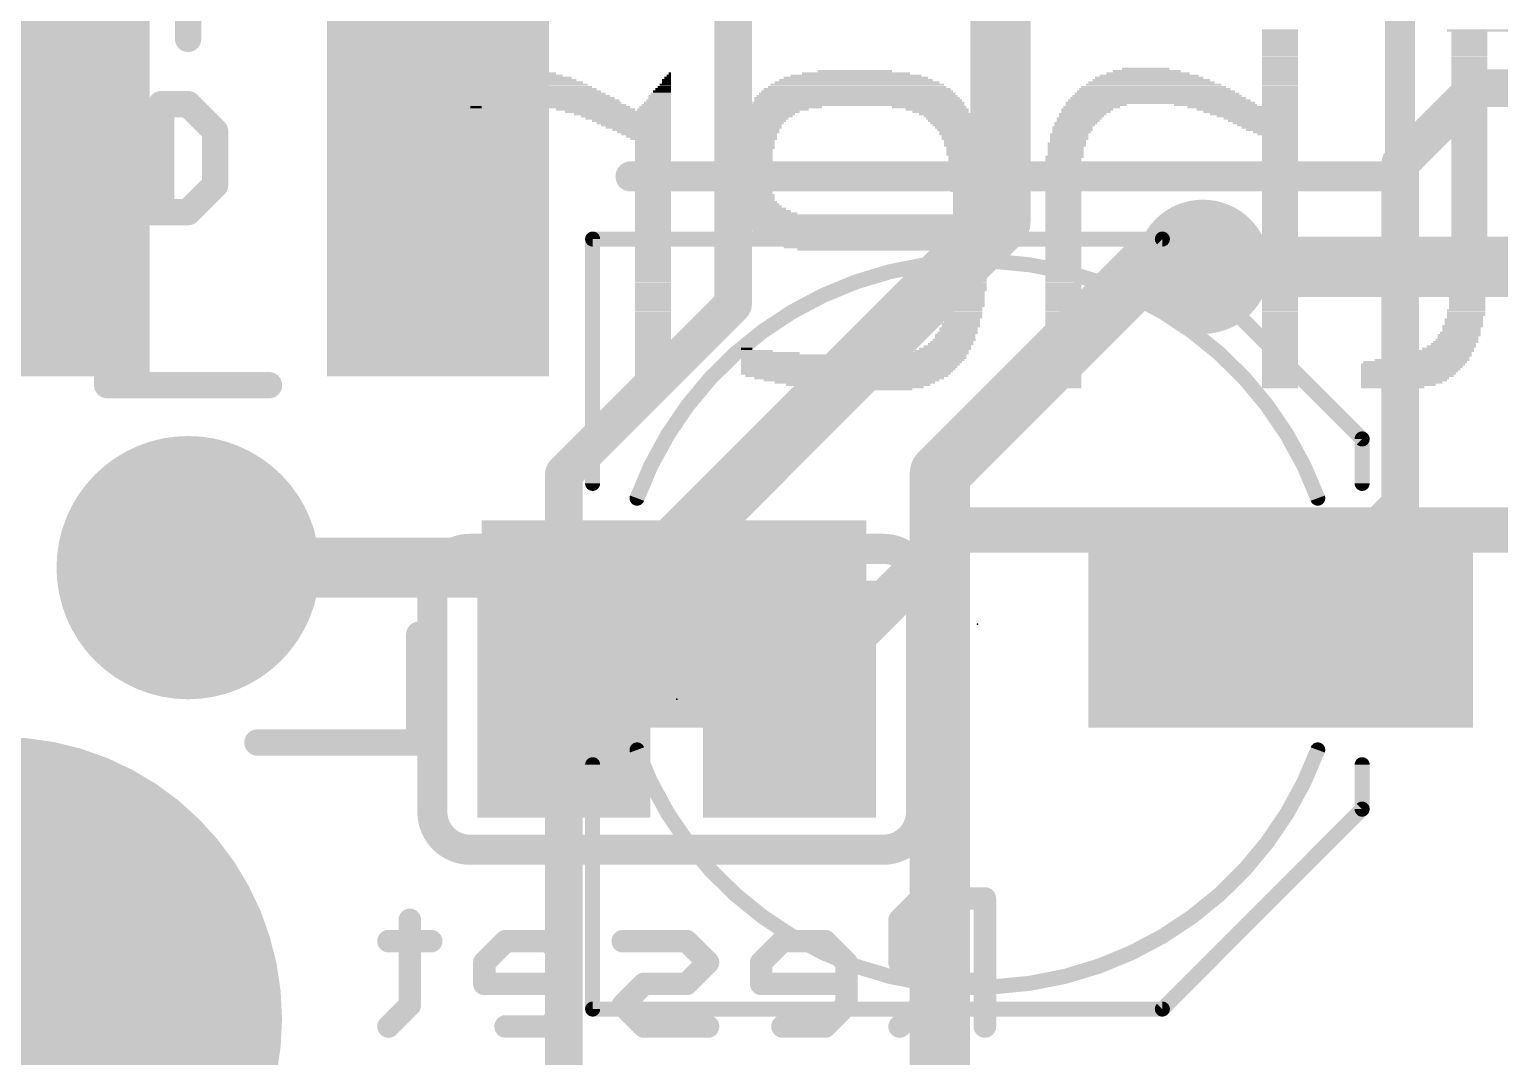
# Model space of a CAD drawing. Extents: x -11.9 to 58.8, y -5.3 to 30.8.
# Drawn here: x 2.74 to 12.67, y 2.29 to 9.22 of the extents above; entities that cross this region are included whole.
import ezdxf

# ---------------------------------------------------------------- set-up
doc = ezdxf.new("R2010")
doc.units = 0
for name, color, linetype in [('1', 12, 'CONTINUOUS'), ('16', 132, 'CONTINUOUS'), ('17', 110, 'CONTINUOUS'), ('18', 110, 'CONTINUOUS'), ('21', 40, 'CONTINUOUS'), ('22', 6, 'CONTINUOUS'), ('23', 53, 'CONTINUOUS'), ('24', 53, 'CONTINUOUS')]:
    doc.layers.add(name, color=color, linetype=linetype)

# ---------------------------------------------------------------- blocks, each defined once
blk = doc.blocks.new('RECT')
blk.add_solid([(-0.5, -0.5), (0.5, -0.5), (-0.5, 0.5), (0.5, 0.5)])
blk = doc.blocks.new('ROUNDP')
at = {"const_width": 0.5}
blk.add_lwpolyline([(0, -0.25, 1), (0, 0.25, 1), (0, -0.25)], format="xyb", dxfattribs=at)
blk = doc.blocks.new('ROUNDV')
at = {"const_width": 0.5}
blk.add_lwpolyline([(0, -0.25, 1), (0, 0.25, 1), (0, -0.25)], format="xyb", dxfattribs=at)

msp = doc.modelspace()

# ---------------------------------------------------------------- linework, layer by layer
at = {"layer": '1'}
for points, const_width in [([(5.5, 8.13), (5.5, 17.2085)], 0.4064), ([(9.3, 14.83), (9.3, 7.921)], 0.4064), ([(12.5095, 8.8265), (12.0015, 8.3185)], 0.254), ([(12.5095, 8.8265), (13.247, 8.8265)], 0.254), ([(12.0015, 8.3185), (12.0015, 6.0145)], 0.254), ([(9.3, 7.921), (7.094, 5.715)], 0.4064), ([(10.287, 7.62), (8.89, 6.223)], 0.4064), ([(10.668, 7.62), (10.287, 7.62)], 0.4064), ([(8.89, 6.223), (8.89, 1.27)], 0.4064), ([(12.0015, 6.0145), (11.194, 5.207)], 0.254), ([(7.094, 5.715), (7.094, 5.207)], 0.4064), ([(3.81, 5.588), (6.713, 5.588)], 0.4064), ([(6.713, 5.588), (7.094, 5.207)], 0.4064)]:
    msp.add_lwpolyline(points, dxfattribs=dict(at, const_width=const_width))
for points, const_width in [([(12.5095, 8.89, 1), (12.5095, 8.763)], 0.127), ([(12.5544, 8.7816, 1), (12.4646, 8.8714)], 0.127), ([(12.065, 8.3185, 1), (11.938, 8.3185)], 0.127), ([(11.9566, 8.3634, 1), (12.0464, 8.2736)], 0.127), ([(5.3984, 8.13, 1), (5.6016, 8.13)], 0.2032), ([(9.3718, 7.8492, 1), (9.2282, 7.9928)], 0.2032), ([(9.1984, 7.921, 1), (9.4016, 7.921)], 0.2032), ([(10.287, 7.7216, 1), (10.287, 7.5184)], 0.2032), ([(10.3588, 7.5482, 1), (10.2152, 7.6918)], 0.2032), ([(10.668, 7.5184, 1), (10.668, 7.7216)], 0.2032), ([(8.9916, 6.223, 1), (8.7884, 6.223)], 0.2032), ([(8.8182, 6.2948, 1), (8.9618, 6.1512)], 0.2032), ([(11.938, 6.0145, 1), (12.065, 6.0145)], 0.127), ([(12.0464, 5.9696, 1), (11.9566, 6.0594)], 0.127), ([(7.1956, 5.715, 1), (6.9924, 5.715)], 0.2032), ([(7.0222, 5.7868, 1), (7.1658, 5.6432)], 0.2032), ([(3.81, 5.6896, 1), (3.81, 5.4864)], 0.2032), ([(6.7848, 5.6598, 1), (6.6412, 5.5162)], 0.2032), ([(6.713, 5.4864, 1), (6.713, 5.6896)], 0.2032), ([(7.0222, 5.1352, 1), (7.1658, 5.2788)], 0.2032), ([(6.9924, 5.207, 1), (7.1956, 5.207)], 0.2032), ([(11.1491, 5.2519, 1), (11.2389, 5.1621)], 0.127)]:
    msp.add_lwpolyline(points, format="xyb", dxfattribs=dict(at, const_width=const_width))
at = {"layer": '16'}
for points, const_width in [([(7.493, 7.366), (7.493, 16.637)], 0.254), ([(10.668, 7.62), (18.669, 7.62)], 0.4064), ([(6.35, 6.223), (7.493, 7.366)], 0.254), ([(6.35, 4.699), (6.35, 6.223)], 0.254), ([(9.017, 5.842), (7.874, 4.699)], 0.3048), ([(17.018, 5.842), (9.017, 5.842)], 0.3048), ([(6.35, 4.699), (6.35, 1.27)], 0.254)]:
    msp.add_lwpolyline(points, dxfattribs=dict(at, const_width=const_width))
for points, const_width in [([(10.668, 7.7216, 1), (10.668, 7.5184)], 0.2032), ([(7.5379, 7.3211, 1), (7.4481, 7.4109)], 0.127), ([(7.4295, 7.366, 1), (7.5565, 7.366)], 0.127), ([(6.4135, 6.223, 1), (6.2865, 6.223)], 0.127), ([(6.3051, 6.2679, 1), (6.3949, 6.1781)], 0.127), ([(9.017, 5.9182, 1), (9.017, 5.7658)], 0.1524), ([(9.0709, 5.7881, 1), (8.9631, 5.8959)], 0.1524), ([(6.4135, 4.699, 1), (6.2865, 4.699)], 0.127), ([(7.8201, 4.7529, 1), (7.9279, 4.6451)], 0.1524), ([(6.2865, 4.699, 1), (6.4135, 4.699)], 0.127)]:
    msp.add_lwpolyline(points, format="xyb", dxfattribs=dict(at, const_width=const_width))
at = {"layer": '21'}
for points, const_width in [([(12, 14.58), (12, 8.23)], 0.2032), ([(6.8, 8.23), (12, 8.23)], 0.2032), ([(6.544, 6.157), (6.544, 7.807)], 0.1016), ([(6.544, 7.807), (10.394, 7.807)], 0.1016), ([(10.394, 7.807), (11.744, 6.457)], 0.1016), ([(11.744, 6.457), (11.744, 6.157)], 0.1016), ([(5.3721, 4.4069), (5.3721, 5.1357)], 0.1778), ([(4.279, 4.4069), (5.3721, 4.4069)], 0.1778), ([(6.544, 2.607), (6.544, 4.257)], 0.1016), ([(11.744, 4.257), (11.744, 3.957)], 0.1016), ([(11.744, 3.957), (10.394, 2.607)], 0.1016), ([(10.394, 2.607), (6.544, 2.607)], 0.1016)]:
    msp.add_lwpolyline(points, dxfattribs=dict(at, const_width=const_width))
for points, const_width in [([(6.8, 8.2808, 1), (6.8, 8.1792)], 0.1016), ([(11.9492, 8.23, 1), (12.0508, 8.23)], 0.1016), ([(12, 8.1792, 1), (12, 8.2808)], 0.1016), ([(6.5694, 7.807, 1), (6.5186, 7.807)], 0.0508), ([(6.544, 7.8324, 1), (6.544, 7.7816)], 0.0508), ([(10.412, 7.825, 1), (10.376, 7.789)], 0.0508), ([(10.394, 7.7816, 1), (10.394, 7.8324)], 0.0508), ([(11.444, 6.057, 0.6965), (6.844, 6.057)], 0.1016), ([(11.7694, 6.457, 1), (11.7186, 6.457)], 0.0508), ([(11.726, 6.439, 1), (11.762, 6.475)], 0.0508), ([(6.5186, 6.157, 1), (6.5694, 6.157)], 0.0508), ([(11.7186, 6.157, 1), (11.7694, 6.157)], 0.0508), ([(6.8202, 6.0658, 1), (6.8678, 6.0482)], 0.0508), ([(11.4202, 6.0482, 1), (11.4678, 6.0658)], 0.0508), ([(5.4166, 5.1357, 1), (5.3277, 5.1357)], 0.0889), ([(4.279, 4.4514, 1), (4.279, 4.3624)], 0.0889), ([(5.3721, 4.3624, 1), (5.3721, 4.4514)], 0.0889), ([(5.3277, 4.4069, 1), (5.4166, 4.4069)], 0.0889), ([(6.844, 4.357, 0.6965), (11.444, 4.357)], 0.1016), ([(6.8678, 4.3658, 1), (6.8202, 4.3482)], 0.0508), ([(11.4678, 4.3482, 1), (11.4202, 4.3658)], 0.0508), ([(6.5694, 4.257, 1), (6.5186, 4.257)], 0.0508), ([(11.7694, 4.257, 1), (11.7186, 4.257)], 0.0508), ([(11.7186, 3.957, 1), (11.7694, 3.957)], 0.0508), ([(11.762, 3.939, 1), (11.726, 3.975)], 0.0508), ([(6.544, 2.6324, 1), (6.544, 2.5816)], 0.0508), ([(6.5186, 2.607, 1), (6.5694, 2.607)], 0.0508), ([(10.376, 2.625, 1), (10.412, 2.589)], 0.0508), ([(10.394, 2.5816, 1), (10.394, 2.6324)], 0.0508)]:
    msp.add_lwpolyline(points, format="xyb", dxfattribs=dict(at, const_width=const_width))
at = {"layer": '22'}
for points, const_width in [([(3.8105, 9.1587), (3.8105, 9.5231)], 0.1778), ([(3.8105, 8.718), (3.6283, 8.718)], 0.1778), ([(3.6283, 8.718), (3.6283, 7.9893)], 0.1778), ([(3.9927, 8.5359), (3.8105, 8.718)], 0.1778), ([(3.2639, 8.5359), (3.2639, 8.1715)], 0.1778), ([(3.9927, 8.1715), (3.9927, 8.5359)], 0.1778), ([(3.2639, 8.1715), (3.4461, 7.9893)], 0.1778), ([(3.8105, 7.9893), (3.9927, 8.1715)], 0.1778), ([(3.4461, 7.9893), (3.8105, 7.9893)], 0.1778), ([(3.2639, 6.8199), (3.2639, 7.5487)], 0.1778), ([(4.357, 6.8199), (3.2639, 6.8199)], 0.1778), ([(8.509, 5.715), (5.715, 5.715)], 0.2032), ([(5.461, 3.937), (5.461, 5.461)], 0.2032), ([(8.763, 3.937), (8.763, 5.461)], 0.2032), ([(5.715, 3.683), (8.509, 3.683)], 0.2032), ([(8.7626, 3.3535), (8.6186, 3.2095)], 0.1524), ([(9.1948, 3.3535), (8.7626, 3.3535)], 0.1524), ([(9.1948, 2.4892), (9.1948, 3.3535)], 0.1524), ([(5.3087, 3.2095), (5.3087, 2.6333)], 0.1524), ([(8.6186, 3.2095), (8.6186, 2.9214)], 0.1524), ([(5.4527, 3.0654), (5.1646, 3.0654)], 0.1524), ([(5.9561, 3.0654), (5.812, 2.9214)], 0.1524), ([(6.2442, 3.0654), (5.9561, 3.0654)], 0.1524), ([(6.3882, 2.9214), (6.2442, 3.0654)], 0.1524), ([(7.1797, 3.0654), (6.7475, 3.0654)], 0.1524), ([(7.3238, 2.9214), (7.1797, 3.0654)], 0.1524), ([(7.8271, 3.0654), (7.6831, 2.9214)], 0.1524), ([(8.1152, 3.0654), (7.8271, 3.0654)], 0.1524), ([(8.2593, 2.9214), (8.1152, 3.0654)], 0.1524), ([(5.812, 2.9214), (5.812, 2.7773)], 0.1524), ([(6.3882, 2.6333), (6.3882, 2.9214)], 0.1524), ([(7.1797, 2.7773), (7.3238, 2.9214)], 0.1524), ([(7.6831, 2.9214), (7.6831, 2.7773)], 0.1524), ([(8.2593, 2.6333), (8.2593, 2.9214)], 0.1524), ([(8.6186, 2.9214), (8.7626, 2.7773)], 0.1524), ([(5.812, 2.7773), (6.3882, 2.7773)], 0.1524), ([(6.7475, 2.6333), (6.8916, 2.7773)], 0.1524), ([(6.8916, 2.7773), (7.1797, 2.7773)], 0.1524), ([(7.6831, 2.7773), (8.2593, 2.7773)], 0.1524), ([(8.9067, 2.7773), (8.6186, 2.4892)], 0.1524), ([(8.7626, 2.7773), (9.1948, 2.7773)], 0.1524), ([(5.3087, 2.6333), (5.1646, 2.4892)], 0.1524), ([(6.2442, 2.4892), (6.3882, 2.6333)], 0.1524), ([(6.8916, 2.4892), (6.7475, 2.6333)], 0.1524), ([(8.1152, 2.4892), (8.2593, 2.6333)], 0.1524), ([(5.9561, 2.4892), (6.2442, 2.4892)], 0.1524), ([(7.3238, 2.4892), (6.8916, 2.4892)], 0.1524), ([(7.8271, 2.4892), (8.1152, 2.4892)], 0.1524)]:
    msp.add_lwpolyline(points, dxfattribs=dict(at, const_width=const_width))
for points, const_width in [([(3.766, 9.1587, 1), (3.8549, 9.1587)], 0.0889), ([(3.6283, 8.7625, 1), (3.6283, 8.6736)], 0.0889), ([(3.6727, 8.718, 1), (3.5838, 8.718)], 0.0889), ([(3.8419, 8.7495, 1), (3.779, 8.6866)], 0.0889), ([(3.8105, 8.6736, 1), (3.8105, 8.7625)], 0.0889), ([(3.3083, 8.5359, 1), (3.2195, 8.5359)], 0.0889), ([(4.0371, 8.5359, 1), (3.9482, 8.5359)], 0.0889), ([(3.9612, 8.5044, 1), (4.0241, 8.5673)], 0.0889), ([(3.2953, 8.2029, 1), (3.2325, 8.1401)], 0.0889), ([(4.0241, 8.1401, 1), (3.9612, 8.2029)], 0.0889), ([(3.2195, 8.1715, 1), (3.3083, 8.1715)], 0.0889), ([(3.9482, 8.1715, 1), (4.0371, 8.1715)], 0.0889), ([(3.4461, 8.0337, 1), (3.4461, 7.9448)], 0.0889), ([(3.4147, 7.9579, 1), (3.4775, 8.0207)], 0.0889), ([(3.779, 8.0207, 1), (3.8419, 7.9579)], 0.0889), ([(3.8105, 7.9448, 1), (3.8105, 8.0337)], 0.0889), ([(3.5838, 7.9893, 1), (3.6727, 7.9893)], 0.0889), ([(3.3083, 7.5487, 1), (3.2195, 7.5487)], 0.0889), ([(3.2639, 6.8644, 1), (3.2639, 6.7755)], 0.0889), ([(3.2195, 6.8199, 1), (3.3083, 6.8199)], 0.0889), ([(4.357, 6.7755, 1), (4.357, 6.8644)], 0.0889), ([(5.715, 5.715, 0.4142), (5.461, 5.461)], 0.2032), ([(5.715, 5.7658, 1), (5.715, 5.6642)], 0.1016), ([(5.715, 5.6642, 1), (5.715, 5.7658)], 0.1016), ([(8.763, 5.461, 0.4142), (8.509, 5.715)], 0.2032), ([(8.509, 5.7658, 1), (8.509, 5.6642)], 0.1016), ([(8.509, 5.6642, 1), (8.509, 5.7658)], 0.1016), ([(5.5118, 5.461, 1), (5.4102, 5.461)], 0.1016), ([(5.4102, 5.461, 1), (5.5118, 5.461)], 0.1016), ([(8.8138, 5.461, 1), (8.7122, 5.461)], 0.1016), ([(8.7122, 5.461, 1), (8.8138, 5.461)], 0.1016), ([(5.461, 3.937, 0.4142), (5.715, 3.683)], 0.2032), ([(5.5118, 3.937, 1), (5.4102, 3.937)], 0.1016), ([(5.4102, 3.937, 1), (5.5118, 3.937)], 0.1016), ([(8.509, 3.683, 0.4142), (8.763, 3.937)], 0.2032), ([(8.8138, 3.937, 1), (8.7122, 3.937)], 0.1016), ([(8.7122, 3.937, 1), (8.8138, 3.937)], 0.1016), ([(5.715, 3.7338, 1), (5.715, 3.6322)], 0.1016), ([(5.715, 3.6322, 1), (5.715, 3.7338)], 0.1016), ([(8.509, 3.7338, 1), (8.509, 3.6322)], 0.1016), ([(8.509, 3.6322, 1), (8.509, 3.7338)], 0.1016), ([(8.7626, 3.3916, 1), (8.7626, 3.3154)], 0.0762), ([(8.7896, 3.3266, 1), (8.7357, 3.3805)], 0.0762), ([(9.2329, 3.3535, 1), (9.1567, 3.3535)], 0.0762), ([(9.1948, 3.3154, 1), (9.1948, 3.3916)], 0.0762), ([(5.3468, 3.2095, 1), (5.2706, 3.2095)], 0.0762), ([(8.6567, 3.2095, 1), (8.5805, 3.2095)], 0.0762), ([(8.5916, 3.2364, 1), (8.6455, 3.1825)], 0.0762), ([(5.1646, 3.1035, 1), (5.1646, 3.0273)], 0.0762), ([(5.4527, 3.0273, 1), (5.4527, 3.1035)], 0.0762), ([(5.9561, 3.1035, 1), (5.9561, 3.0273)], 0.0762), ([(5.983, 3.0385, 1), (5.9291, 3.0924)], 0.0762), ([(6.2711, 3.0924, 1), (6.2172, 3.0385)], 0.0762), ([(6.2442, 3.0273, 1), (6.2442, 3.1035)], 0.0762), ([(6.7475, 3.1035, 1), (6.7475, 3.0273)], 0.0762), ([(7.2066, 3.0924, 1), (7.1528, 3.0385)], 0.0762), ([(7.1797, 3.0273, 1), (7.1797, 3.1035)], 0.0762), ([(7.8271, 3.1035, 1), (7.8271, 3.0273)], 0.0762), ([(7.8541, 3.0385, 1), (7.8002, 3.0924)], 0.0762), ([(8.1422, 3.0924, 1), (8.0883, 3.0385)], 0.0762), ([(8.1152, 3.0273, 1), (8.1152, 3.1035)], 0.0762), ([(5.8501, 2.9214, 1), (5.7739, 2.9214)], 0.0762), ([(5.7851, 2.9483, 1), (5.839, 2.8944)], 0.0762), ([(6.4263, 2.9214, 1), (6.3501, 2.9214)], 0.0762), ([(6.3613, 2.8944, 1), (6.4152, 2.9483)], 0.0762), ([(7.3507, 2.8944, 1), (7.2968, 2.9483)], 0.0762), ([(7.2968, 2.8944, 1), (7.3507, 2.9483)], 0.0762), ([(7.6561, 2.9483, 1), (7.71, 2.8944)], 0.0762), ([(7.7212, 2.9214, 1), (7.645, 2.9214)], 0.0762), ([(8.2974, 2.9214, 1), (8.2212, 2.9214)], 0.0762), ([(8.2323, 2.8944, 1), (8.2862, 2.9483)], 0.0762), ([(8.6455, 2.9483, 1), (8.5916, 2.8944)], 0.0762), ([(8.5805, 2.9214, 1), (8.6567, 2.9214)], 0.0762), ([(5.812, 2.8154, 1), (5.812, 2.7392)], 0.0762), ([(5.7739, 2.7773, 1), (5.8501, 2.7773)], 0.0762), ([(6.3882, 2.7392, 1), (6.3882, 2.8154)], 0.0762), ([(6.8916, 2.8154, 1), (6.8916, 2.7392)], 0.0762), ([(6.9185, 2.7504, 1), (6.8647, 2.8043)], 0.0762), ([(7.1528, 2.8043, 1), (7.2066, 2.7504)], 0.0762), ([(7.1797, 2.7392, 1), (7.1797, 2.8154)], 0.0762), ([(7.6831, 2.8154, 1), (7.6831, 2.7392)], 0.0762), ([(7.645, 2.7773, 1), (7.7212, 2.7773)], 0.0762), ([(8.2593, 2.7392, 1), (8.2593, 2.8154)], 0.0762), ([(8.7626, 2.8154, 1), (8.7626, 2.7392)], 0.0762), ([(8.7357, 2.7504, 1), (8.7896, 2.8043)], 0.0762), ([(8.9336, 2.7504, 1), (8.8797, 2.8043)], 0.0762), ([(9.1948, 2.7392, 1), (9.1948, 2.8154)], 0.0762), ([(5.3356, 2.6063, 1), (5.2817, 2.6602)], 0.0762), ([(6.4152, 2.6063, 1), (6.3613, 2.6602)], 0.0762), ([(6.7745, 2.6602, 1), (6.7206, 2.6063)], 0.0762), ([(6.7206, 2.6602, 1), (6.7745, 2.6063)], 0.0762), ([(8.2862, 2.6063, 1), (8.2323, 2.6602)], 0.0762), ([(5.2706, 2.6333, 1), (5.3468, 2.6333)], 0.0762), ([(6.3501, 2.6333, 1), (6.4263, 2.6333)], 0.0762), ([(8.2212, 2.6333, 1), (8.2974, 2.6333)], 0.0762), ([(5.1377, 2.5161, 1), (5.1916, 2.4623)], 0.0762), ([(5.9561, 2.5273, 1), (5.9561, 2.4511)], 0.0762), ([(6.2172, 2.5161, 1), (6.2711, 2.4623)], 0.0762), ([(6.2442, 2.4511, 1), (6.2442, 2.5273)], 0.0762), ([(6.8916, 2.5273, 1), (6.8916, 2.4511)], 0.0762), ([(6.8647, 2.4623, 1), (6.9185, 2.5161)], 0.0762), ([(7.3238, 2.4511, 1), (7.3238, 2.5273)], 0.0762), ([(7.8271, 2.5273, 1), (7.8271, 2.4511)], 0.0762), ([(8.0883, 2.5161, 1), (8.1422, 2.4623)], 0.0762), ([(8.1152, 2.4511, 1), (8.1152, 2.5273)], 0.0762), ([(8.5916, 2.5161, 1), (8.6455, 2.4623)], 0.0762), ([(9.1567, 2.4892, 1), (9.2329, 2.4892)], 0.0762)]:
    msp.add_lwpolyline(points, format="xyb", dxfattribs=dict(at, const_width=const_width))
at = {"layer": '23'}
msp.add_point((9.144, 5.207), dxfattribs=at)
at = {"layer": '24'}
msp.add_point((7.112, 4.699), dxfattribs=at)

# ---------------------------------------------------------------- block references
at = {"layer": '1'}
for p, xscale, yscale in [((2.8, 8.13), 1.5, 2.5), ((5.5, 8.13), 1.5, 2.5), ((7.094, 5.207), 2.6, 1.4), ((11.194, 5.207), 2.6, 1.4)]:
    msp.add_blockref('RECT', p, dxfattribs=dict(at, xscale=xscale, yscale=yscale))
at = {"layer": '16', "rotation": 180}
for p, xscale, yscale in [((6.35, 4.699), 1.1684, 1.6002), ((7.874, 4.699), 1.1684, 1.6002), ((7.112, 4.699), 0.635, 0.2032)]:
    msp.add_blockref('RECT', p, dxfattribs=dict(at, xscale=xscale, yscale=yscale))
at = {"layer": '17', "xscale": 1.778, "yscale": 1.778, "rotation": 270}
msp.add_blockref('ROUNDP', (3.81, 5.588), dxfattribs=at)
msp.add_blockref('ROUNDP', (3.81, 5.588), dxfattribs=at)
at = {"layer": '17', "xscale": 3.81, "yscale": 3.81}
msp.add_blockref('ROUNDP', (2.54, 2.54), dxfattribs=at)
msp.add_blockref('ROUNDP', (2.54, 2.54), dxfattribs=at)
at = {"layer": '18', "xscale": 0.9064, "yscale": 0.9064}
msp.add_blockref('ROUNDV', (10.668, 7.62), dxfattribs=at)
msp.add_blockref('ROUNDV', (10.668, 7.62), dxfattribs=at)
at = {"layer": '22', "yscale": 0.0152, "rotation": 180}
for p, xscale in [((11.1887, 9.2151), 0.2438), ((11.1887, 9.1999), 0.2438), ((11.1887, 9.1846), 0.2438), ((11.1887, 9.1694), 0.2438), ((11.1887, 9.1542), 0.2438), ((11.1887, 9.1389), 0.2438), ((12.7356, 9.2151), 0.8382), ((12.4689, 9.1999), 0.2438), ((12.4689, 9.1846), 0.2438), ((12.4689, 9.1694), 0.2438), ((12.4689, 9.1542), 0.2438), ((12.4689, 9.1389), 0.2438), ((11.1887, 9.1237), 0.2438), ((11.1887, 9.1084), 0.2438), ((11.1887, 9.0932), 0.2438), ((11.1887, 9.078), 0.2438), ((11.1887, 9.0627), 0.2438), ((11.1887, 9.0475), 0.2438), ((12.4689, 9.1237), 0.2438), ((12.4689, 9.1084), 0.2438), ((12.4689, 9.0932), 0.2438), ((12.4689, 9.078), 0.2438), ((12.4689, 9.0627), 0.2438), ((12.4689, 9.0475), 0.2438), ((5.9995, 8.9408), 0.442), ((6.0147, 8.956), 0.1372), ((8.316, 8.9408), 0.5029), ((10.2895, 8.9408), 0.4572), ((10.2819, 8.956), 0.32), ((11.1887, 9.0322), 0.2438), ((11.1887, 9.017), 0.2438), ((11.1887, 9.0018), 0.2438), ((11.1887, 8.9865), 0.2438), ((11.1887, 8.9713), 0.2438), ((11.1887, 8.956), 0.2438), ((11.1887, 8.9408), 0.2438), ((12.4689, 9.0322), 0.2438), ((12.4689, 9.017), 0.2438), ((12.4689, 9.0018), 0.2438), ((12.4689, 8.9865), 0.2438), ((12.4689, 8.9713), 0.2438), ((12.4689, 8.956), 0.2438), ((12.4689, 8.9408), 0.2438), ((6.0604, 8.8951), 0.6858), ((6.0985, 8.8646), 0.762), ((6.0071, 8.9256), 0.5791), ((6.03, 8.9103), 0.6248), ((6.0757, 8.8798), 0.7163), ((6.1138, 8.8494), 0.7925), ((7.0358, 8.8494), 0.0762), ((7.0434, 8.8798), 0.061), ((7.0434, 8.8646), 0.061), ((7.051, 8.8951), 0.0457), ((7.0587, 8.9103), 0.0305), ((7.0663, 8.9256), 0.0152), ((8.3312, 8.8494), 1.1735), ((8.3312, 8.8646), 1.1125), ((8.3236, 8.8798), 1.0363), ((8.3236, 8.8951), 0.9754), ((8.3236, 8.9103), 0.8839), ((8.3236, 8.9256), 0.7315), ((10.3353, 8.8494), 0.9144), ((10.32, 8.8646), 0.8534), ((10.32, 8.8798), 0.7925), ((10.3048, 8.8951), 0.7315), ((10.3048, 8.9103), 0.6706), ((10.2972, 8.9256), 0.5639), ((11.1887, 8.9256), 0.2438), ((11.1887, 8.9103), 0.2438), ((11.1887, 8.8951), 0.2438), ((11.1887, 8.8798), 0.2438), ((11.1887, 8.8646), 0.2438), ((11.1887, 8.8494), 0.2438), ((12.4689, 8.9256), 0.2438), ((12.4689, 8.9103), 0.2438), ((12.4689, 8.8951), 0.2438), ((12.4689, 8.8798), 0.2438), ((12.4689, 8.8646), 0.2438), ((12.4689, 8.8494), 0.2438), ((6.129, 8.8341), 0.823), ((6.1747, 8.7884), 0.9144), ((6.2052, 8.7579), 0.9754), ((6.1443, 8.8189), 0.8534), ((6.1595, 8.8036), 0.8839), ((6.19, 8.7732), 0.9449), ((6.2205, 8.7427), 1.0058), ((6.9901, 8.7427), 0.1676), ((6.9977, 8.7732), 0.1524), ((6.9977, 8.7579), 0.1524), ((7.0053, 8.7884), 0.1372), ((7.0129, 8.8036), 0.1219), ((7.0206, 8.8189), 0.1067), ((7.0282, 8.8341), 0.0914), ((8.3312, 8.7579), 1.3868), ((8.3388, 8.7427), 1.4021), ((8.3312, 8.7732), 1.3564), ((8.3312, 8.7884), 1.3259), ((8.3312, 8.8036), 1.2954), ((8.3312, 8.8189), 1.2649), ((8.3312, 8.8341), 1.204), ((10.3734, 8.7427), 1.2344), ((10.3657, 8.7579), 1.1887), ((10.3581, 8.7732), 1.143), ((10.3581, 8.7884), 1.1125), ((10.3505, 8.8036), 1.0668), ((10.3429, 8.8189), 1.0211), ((10.3353, 8.8341), 0.9754), ((11.1887, 8.8341), 0.2438), ((11.1887, 8.8189), 0.2438), ((11.1887, 8.8036), 0.2438), ((11.1887, 8.7884), 0.2438), ((11.1887, 8.7732), 0.2438), ((11.1887, 8.7579), 0.2438), ((11.1887, 8.7427), 0.2438), ((12.4689, 8.8341), 0.2438), ((12.4689, 8.8189), 0.2438), ((12.4689, 8.8036), 0.2438), ((12.4689, 8.7884), 0.2438), ((12.4689, 8.7732), 0.2438), ((12.4689, 8.7579), 0.2438), ((12.4689, 8.7427), 0.2438), ((6.2433, 8.7122), 1.0516), ((5.7556, 8.697), 0.0762), ((6.2281, 8.7274), 1.0211), ((6.51, 8.697), 0.5791), ((6.5634, 8.6817), 0.5334), ((6.7158, 8.6665), 0.7163), ((6.7462, 8.6512), 0.6553), ((6.9596, 8.6817), 0.2286), ((6.9672, 8.697), 0.2134), ((6.9748, 8.7122), 0.1981), ((6.9825, 8.7274), 0.1829), ((7.7445, 8.6512), 0.3353), ((7.7978, 8.6817), 0.4115), ((7.7673, 8.6665), 0.3505), ((7.8511, 8.697), 0.4877), ((8.3312, 8.7122), 1.4478), ((8.3388, 8.7274), 1.4326), ((8.8189, 8.697), 0.5029), ((8.8722, 8.6817), 0.4267), ((8.8951, 8.6665), 0.381), ((8.9256, 8.6512), 0.3505), ((9.8552, 8.6512), 0.32), ((9.8857, 8.6817), 0.3505), ((9.8781, 8.6665), 0.3353), ((9.9162, 8.697), 0.381), ((10.381, 8.7274), 1.2802), ((9.9466, 8.7122), 0.4115), ((10.7544, 8.7122), 0.5639), ((10.9372, 8.697), 0.7468), ((10.9677, 8.6817), 0.6858), ((10.9906, 8.6665), 0.6401), ((11.0134, 8.6512), 0.5944), ((11.1887, 8.7274), 0.2438), ((11.1887, 8.7122), 0.2438), ((12.4689, 8.7274), 0.2438), ((12.4689, 8.7122), 0.2438), ((12.4689, 8.697), 0.2438), ((12.4689, 8.6817), 0.2438), ((12.4689, 8.6665), 0.2438), ((12.4689, 8.6512), 0.2438), ((6.7691, 8.636), 0.6096), ((6.7843, 8.6208), 0.5791), ((6.8072, 8.6055), 0.5334), ((6.8224, 8.5903), 0.5029), ((6.8377, 8.575), 0.4724), ((6.8529, 8.5598), 0.442), ((6.8758, 8.5446), 0.3962), ((7.6835, 8.575), 0.2743), ((7.6835, 8.5598), 0.2743), ((7.6759, 8.5446), 0.2591), ((7.6987, 8.5903), 0.2743), ((7.7064, 8.6055), 0.2896), ((7.7368, 8.636), 0.32), ((7.7216, 8.6208), 0.2896), ((8.9408, 8.636), 0.32), ((8.956, 8.6208), 0.32), ((8.9637, 8.6055), 0.3048), ((8.9789, 8.5903), 0.3048), ((8.9865, 8.575), 0.2896), ((8.9941, 8.5598), 0.2743), ((9.0094, 8.5446), 0.2743), ((9.7866, 8.5598), 0.2743), ((9.7866, 8.5446), 0.2743), ((9.8095, 8.5903), 0.2896), ((9.8019, 8.575), 0.2743), ((9.8323, 8.6208), 0.3048), ((9.8247, 8.6055), 0.2896), ((9.8476, 8.636), 0.3048), ((11.0363, 8.636), 0.5486), ((11.0592, 8.6208), 0.5029), ((11.0744, 8.6055), 0.4724), ((11.0896, 8.5903), 0.442), ((11.1049, 8.575), 0.4115), ((11.1201, 8.5598), 0.381), ((11.1354, 8.5446), 0.3505), ((12.4689, 8.636), 0.2438), ((12.4689, 8.6208), 0.2438), ((12.4689, 8.6055), 0.2438), ((12.4689, 8.5903), 0.2438), ((12.4689, 8.575), 0.2438), ((12.4689, 8.5598), 0.2438), ((12.4689, 8.5446), 0.2438), ((6.891, 8.5293), 0.3658), ((6.9063, 8.5141), 0.3353), ((6.9215, 8.4988), 0.3048), ((6.9367, 8.4836), 0.2743), ((6.952, 8.4684), 0.2438), ((6.952, 8.4531), 0.2438), ((6.952, 8.4379), 0.2438), ((7.6606, 8.5141), 0.2591), ((7.6606, 8.4988), 0.2591), ((7.6606, 8.4836), 0.2591), ((7.653, 8.4684), 0.2438), ((7.653, 8.4531), 0.2438), ((7.653, 8.4379), 0.2438), ((7.6759, 8.5293), 0.2591), ((9.017, 8.5293), 0.2591), ((9.017, 8.5141), 0.2591), ((9.0322, 8.4988), 0.2591), ((9.0322, 8.4836), 0.2591), ((9.0475, 8.4379), 0.2591), ((9.0399, 8.4684), 0.2438), ((9.0399, 8.4531), 0.2438), ((9.7485, 8.4531), 0.2591), ((9.7485, 8.4379), 0.2591), ((9.7638, 8.5141), 0.2591), ((9.7638, 8.4988), 0.2591), ((9.7638, 8.4836), 0.2591), ((9.7561, 8.4684), 0.2438), ((9.779, 8.5293), 0.2591), ((11.1582, 8.5293), 0.3048), ((11.1735, 8.5141), 0.2743), ((11.1887, 8.4988), 0.2438), ((11.1887, 8.4836), 0.2438), ((11.1887, 8.4684), 0.2438), ((11.1887, 8.4531), 0.2438), ((11.1887, 8.4379), 0.2438), ((12.4689, 8.5293), 0.2438), ((12.4689, 8.5141), 0.2438), ((12.4689, 8.4988), 0.2438), ((12.4689, 8.4836), 0.2438), ((12.4689, 8.4684), 0.2438), ((12.4689, 8.4531), 0.2438), ((12.4689, 8.4379), 0.2438), ((6.952, 8.4226), 0.2438), ((6.952, 8.4074), 0.2438), ((6.952, 8.3922), 0.2438), ((6.952, 8.3769), 0.2438), ((6.952, 8.3617), 0.2438), ((6.952, 8.3464), 0.2438), ((7.6454, 8.4226), 0.2591), ((7.6378, 8.4074), 0.2438), ((7.6378, 8.3922), 0.2438), ((7.6378, 8.3769), 0.2438), ((7.6378, 8.3617), 0.2438), ((7.6378, 8.3464), 0.2438), ((9.0551, 8.4226), 0.2438), ((9.0551, 8.4074), 0.2438), ((9.0551, 8.3922), 0.2438), ((9.0551, 8.3769), 0.2438), ((9.0703, 8.3617), 0.2438), ((9.0703, 8.3464), 0.2438), ((9.7333, 8.3617), 0.2591), ((9.7257, 8.3464), 0.2438), ((9.7409, 8.4226), 0.2438), ((9.7409, 8.4074), 0.2438), ((9.7409, 8.3922), 0.2438), ((9.7409, 8.3769), 0.2438), ((11.1887, 8.4226), 0.2438), ((11.1887, 8.4074), 0.2438), ((11.1887, 8.3922), 0.2438), ((11.1887, 8.3769), 0.2438), ((11.1887, 8.3617), 0.2438), ((11.1887, 8.3464), 0.2438), ((12.4689, 8.4226), 0.2438), ((12.4689, 8.4074), 0.2438), ((12.4689, 8.3922), 0.2438), ((12.4689, 8.3769), 0.2438), ((12.4689, 8.3617), 0.2438), ((12.4689, 8.3464), 0.2438), ((6.952, 8.3312), 0.2438), ((6.952, 8.316), 0.2438), ((6.952, 8.3007), 0.2438), ((6.952, 8.2855), 0.2438), ((6.952, 8.2702), 0.2438), ((6.952, 8.255), 0.2438), ((6.952, 8.2398), 0.2438), ((7.6378, 8.3312), 0.2438), ((7.6378, 8.316), 0.2438), ((7.6378, 8.3007), 0.2438), ((7.6378, 8.2855), 0.2438), ((7.6378, 8.2702), 0.2438), ((7.6378, 8.255), 0.2438), ((7.6378, 8.2398), 0.2438), ((9.0703, 8.3312), 0.2438), ((9.0703, 8.316), 0.2438), ((9.0703, 8.3007), 0.2438), ((9.078, 8.2855), 0.2286), ((9.078, 8.2702), 0.2286), ((9.0856, 8.255), 0.2438), ((9.0856, 8.2398), 0.2438), ((9.7257, 8.3312), 0.2438), ((9.7257, 8.316), 0.2438), ((9.7257, 8.3007), 0.2438), ((9.7257, 8.2855), 0.2438), ((9.7257, 8.2702), 0.2438), ((9.7257, 8.255), 0.2438), ((9.7257, 8.2398), 0.2438), ((11.1887, 8.3312), 0.2438), ((11.1887, 8.316), 0.2438), ((11.1887, 8.3007), 0.2438), ((11.1887, 8.2855), 0.2438), ((11.1887, 8.2702), 0.2438), ((11.1887, 8.255), 0.2438), ((11.1887, 8.2398), 0.2438), ((12.4689, 8.3312), 0.2438), ((12.4689, 8.316), 0.2438), ((12.4689, 8.3007), 0.2438), ((12.4689, 8.2855), 0.2438), ((12.4689, 8.2702), 0.2438), ((12.4689, 8.255), 0.2438), ((12.4689, 8.2398), 0.2438), ((6.952, 8.2245), 0.2438), ((6.952, 8.2093), 0.2438), ((6.952, 8.194), 0.2438), ((6.952, 8.1788), 0.2438), ((6.952, 8.1636), 0.2438), ((6.952, 8.1483), 0.2438), ((7.6378, 8.2245), 0.2438), ((7.6302, 8.2093), 0.2286), ((7.6302, 8.194), 0.2286), ((7.6378, 8.1788), 0.2438), ((7.6378, 8.1636), 0.2438), ((7.6378, 8.1483), 0.2438), ((9.0856, 8.2245), 0.2438), ((9.0856, 8.2093), 0.2438), ((9.0856, 8.194), 0.2438), ((9.0856, 8.1788), 0.2438), ((9.0856, 8.1636), 0.2438), ((9.0856, 8.1483), 0.2438), ((9.7257, 8.2245), 0.2438), ((9.7257, 8.2093), 0.2438), ((9.7257, 8.194), 0.2438), ((9.7257, 8.1788), 0.2438), ((9.7257, 8.1636), 0.2438), ((9.7257, 8.1483), 0.2438), ((11.1887, 8.2245), 0.2438), ((11.1887, 8.2093), 0.2438), ((11.1887, 8.194), 0.2438), ((11.1887, 8.1788), 0.2438), ((11.1887, 8.1636), 0.2438), ((11.1887, 8.1483), 0.2438), ((12.4689, 8.2245), 0.2438), ((12.4689, 8.2093), 0.2438), ((12.4689, 8.194), 0.2438), ((12.4689, 8.1788), 0.2438), ((12.4689, 8.1636), 0.2438), ((12.4689, 8.1483), 0.2438), ((6.952, 8.1331), 0.2438), ((6.952, 8.1178), 0.2438), ((6.952, 8.1026), 0.2438), ((6.952, 8.0874), 0.2438), ((6.952, 8.0721), 0.2438), ((6.952, 8.0569), 0.2438), ((6.952, 8.0416), 0.2438), ((7.653, 8.0569), 0.2743), ((7.6378, 8.1331), 0.2438), ((7.6378, 8.1178), 0.2438), ((7.6454, 8.1026), 0.2591), ((7.6454, 8.0874), 0.2591), ((7.6454, 8.0721), 0.2591), ((7.6683, 8.0416), 0.2743), ((9.0856, 8.1331), 0.2438), ((9.0932, 8.1178), 0.2286), ((9.0932, 8.1026), 0.2286), ((9.0932, 8.0874), 0.2286), ((9.0932, 8.0721), 0.2286), ((9.1008, 8.0569), 0.2438), ((9.1008, 8.0416), 0.2438), ((9.7257, 8.1331), 0.2438), ((9.7257, 8.1178), 0.2438), ((9.7257, 8.1026), 0.2438), ((9.7257, 8.0874), 0.2438), ((9.7257, 8.0721), 0.2438), ((9.7257, 8.0569), 0.2438), ((9.7257, 8.0416), 0.2438), ((11.1887, 8.1331), 0.2438), ((11.1887, 8.1178), 0.2438), ((11.1887, 8.1026), 0.2438), ((11.1887, 8.0874), 0.2438), ((11.1887, 8.0721), 0.2438), ((11.1887, 8.0569), 0.2438), ((11.1887, 8.0416), 0.2438), ((12.4689, 8.1331), 0.2438), ((12.4689, 8.1178), 0.2438), ((12.4689, 8.1026), 0.2438), ((12.4689, 8.0874), 0.2438), ((12.4689, 8.0721), 0.2438), ((12.4689, 8.0569), 0.2438), ((12.4689, 8.0416), 0.2438), ((6.952, 8.0264), 0.2438), ((6.952, 8.0112), 0.2438), ((6.952, 7.9959), 0.2438), ((6.952, 7.9807), 0.2438), ((6.952, 7.9654), 0.2438), ((6.952, 7.9502), 0.2438), ((7.6759, 8.0264), 0.2896), ((7.6911, 8.0112), 0.32), ((7.7064, 7.9959), 0.3505), ((7.7368, 7.9807), 0.381), ((8.3845, 7.9654), 1.6764), ((8.3922, 7.9502), 1.6612), ((9.1008, 8.0264), 0.2438), ((9.1008, 8.0112), 0.2438), ((9.1008, 7.9959), 0.2438), ((9.1008, 7.9807), 0.2438), ((9.7257, 8.0264), 0.2438), ((9.7257, 8.0112), 0.2438), ((9.7257, 7.9959), 0.2438), ((9.7257, 7.9807), 0.2438), ((9.7257, 7.9654), 0.2438), ((9.7257, 7.9502), 0.2438), ((11.1887, 8.0264), 0.2438), ((11.1887, 8.0112), 0.2438), ((11.1887, 7.9959), 0.2438), ((11.1887, 7.9807), 0.2438), ((11.1887, 7.9654), 0.2438), ((11.1887, 7.9502), 0.2438), ((12.4689, 8.0264), 0.2438), ((12.4689, 8.0112), 0.2438), ((12.4689, 7.9959), 0.2438), ((12.4689, 7.9807), 0.2438), ((12.4689, 7.9654), 0.2438), ((12.4689, 7.9502), 0.2438), ((6.952, 7.935), 0.2438), ((6.952, 7.9197), 0.2438), ((6.952, 7.9045), 0.2438), ((6.952, 7.8892), 0.2438), ((6.952, 7.874), 0.2438), ((6.952, 7.8588), 0.2438), ((6.952, 7.8435), 0.2438), ((8.3922, 7.935), 1.6612), ((8.3998, 7.9197), 1.6459), ((8.3998, 7.9045), 1.6459), ((8.4074, 7.8892), 1.6307), ((8.415, 7.874), 1.6154), ((8.4226, 7.8588), 1.6002), ((8.4303, 7.8435), 1.585), ((9.7257, 7.935), 0.2438), ((9.7257, 7.9197), 0.2438), ((9.7257, 7.9045), 0.2438), ((9.7257, 7.8892), 0.2438), ((9.7257, 7.874), 0.2438), ((9.7257, 7.8588), 0.2438), ((9.7257, 7.8435), 0.2438), ((11.1887, 7.935), 0.2438), ((11.1887, 7.9197), 0.2438), ((11.1887, 7.9045), 0.2438), ((11.1887, 7.8892), 0.2438), ((11.1887, 7.874), 0.2438), ((11.1887, 7.8588), 0.2438), ((11.1887, 7.8435), 0.2438), ((12.4689, 7.935), 0.2438), ((12.4689, 7.9197), 0.2438), ((12.4689, 7.9045), 0.2438), ((12.4689, 7.8892), 0.2438), ((12.4689, 7.874), 0.2438), ((12.4689, 7.8588), 0.2438), ((12.4689, 7.8435), 0.2438), ((6.952, 7.8283), 0.2438), ((6.952, 7.813), 0.2438), ((6.952, 7.7978), 0.2438), ((6.952, 7.7826), 0.2438), ((6.952, 7.7673), 0.2438), ((6.952, 7.7521), 0.2438), ((8.4379, 7.8283), 1.5697), ((8.4531, 7.813), 1.5392), ((8.4684, 7.7978), 1.5088), ((8.4836, 7.7826), 1.4783), ((8.4988, 7.7673), 1.4478), ((8.5293, 7.7521), 1.3868), ((9.7257, 7.8283), 0.2438), ((9.7257, 7.813), 0.2438), ((9.7257, 7.7978), 0.2438), ((9.7257, 7.7826), 0.2438), ((9.7257, 7.7673), 0.2438), ((9.7257, 7.7521), 0.2438), ((11.1887, 7.8283), 0.2438), ((11.1887, 7.813), 0.2438), ((11.1887, 7.7978), 0.2438), ((11.1887, 7.7826), 0.2438), ((11.1887, 7.7673), 0.2438), ((11.1887, 7.7521), 0.2438), ((12.4689, 7.8283), 0.2438), ((12.4689, 7.813), 0.2438), ((12.4689, 7.7978), 0.2438), ((12.4689, 7.7826), 0.2438), ((12.4689, 7.7673), 0.2438), ((12.4689, 7.7521), 0.2438), ((6.952, 7.7368), 0.2438), ((6.952, 7.7216), 0.2438), ((6.952, 7.7064), 0.2438), ((6.952, 7.6911), 0.2438), ((6.952, 7.6759), 0.2438), ((6.952, 7.6606), 0.2438), ((6.952, 7.6454), 0.2438), ((8.575, 7.7368), 1.2954), ((9.1008, 7.7216), 0.2438), ((9.1008, 7.7064), 0.2438), ((9.1008, 7.6911), 0.2438), ((9.0932, 7.6759), 0.2286), ((9.0932, 7.6606), 0.2286), ((9.0932, 7.6454), 0.2286), ((9.7257, 7.7368), 0.2438), ((9.7257, 7.7216), 0.2438), ((9.7257, 7.7064), 0.2438), ((9.7257, 7.6911), 0.2438), ((9.7257, 7.6759), 0.2438), ((9.7257, 7.6606), 0.2438), ((9.7257, 7.6454), 0.2438), ((11.1887, 7.7368), 0.2438), ((11.1887, 7.7216), 0.2438), ((11.1887, 7.7064), 0.2438), ((11.1887, 7.6911), 0.2438), ((11.1887, 7.6759), 0.2438), ((11.1887, 7.6606), 0.2438), ((11.1887, 7.6454), 0.2438), ((12.4689, 7.7368), 0.2438), ((12.4689, 7.7216), 0.2438), ((12.4689, 7.7064), 0.2438), ((12.4689, 7.6911), 0.2438), ((12.4689, 7.6759), 0.2438), ((12.4689, 7.6606), 0.2438), ((12.4689, 7.6454), 0.2438), ((6.952, 7.6302), 0.2438), ((6.952, 7.6149), 0.2438), ((6.952, 7.5997), 0.2438), ((6.952, 7.5844), 0.2438), ((6.952, 7.5692), 0.2438), ((6.952, 7.554), 0.2438), ((9.0856, 7.5692), 0.2438), ((9.0856, 7.554), 0.2438), ((9.0932, 7.6302), 0.2286), ((9.0932, 7.6149), 0.2286), ((9.0932, 7.5997), 0.2286), ((9.0932, 7.5844), 0.2286), ((9.7257, 7.6302), 0.2438), ((9.7257, 7.6149), 0.2438), ((9.7257, 7.5997), 0.2438), ((9.7257, 7.5844), 0.2438), ((9.7257, 7.5692), 0.2438), ((9.7257, 7.554), 0.2438), ((11.1887, 7.6302), 0.2438), ((11.1887, 7.6149), 0.2438), ((11.1887, 7.5997), 0.2438), ((11.1887, 7.5844), 0.2438), ((11.1887, 7.5692), 0.2438), ((11.1887, 7.554), 0.2438), ((12.4689, 7.6302), 0.2438), ((12.4689, 7.6149), 0.2438), ((12.4689, 7.5997), 0.2438), ((12.4689, 7.5844), 0.2438), ((12.4689, 7.5692), 0.2438), ((12.4689, 7.554), 0.2438), ((6.952, 7.5387), 0.2438), ((6.952, 7.5235), 0.2438), ((6.952, 7.5082), 0.2438), ((6.952, 7.493), 0.2438), ((6.952, 7.4778), 0.2438), ((6.952, 7.4625), 0.2438), ((6.952, 7.4473), 0.2438), ((9.0856, 7.5387), 0.2438), ((9.0856, 7.5235), 0.2438), ((9.0856, 7.5082), 0.2438), ((9.0856, 7.493), 0.2438), ((9.0856, 7.4778), 0.2438), ((9.0856, 7.4625), 0.2438), ((9.078, 7.4473), 0.2286), ((9.7257, 7.5387), 0.2438), ((9.7257, 7.5235), 0.2438), ((9.7257, 7.5082), 0.2438), ((9.7257, 7.493), 0.2438), ((9.7257, 7.4778), 0.2438), ((9.7257, 7.4625), 0.2438), ((9.7257, 7.4473), 0.2438), ((11.1887, 7.5387), 0.2438), ((11.1887, 7.5235), 0.2438), ((11.1887, 7.5082), 0.2438), ((11.1887, 7.493), 0.2438), ((11.1887, 7.4778), 0.2438), ((11.1887, 7.4625), 0.2438), ((11.1887, 7.4473), 0.2438), ((12.4689, 7.5387), 0.2438), ((12.4689, 7.5235), 0.2438), ((12.4689, 7.5082), 0.2438), ((12.4689, 7.493), 0.2438), ((12.4689, 7.4778), 0.2438), ((12.4689, 7.4625), 0.2438), ((12.4689, 7.4473), 0.2438), ((6.952, 7.432), 0.2438), ((6.952, 7.4168), 0.2438), ((6.952, 7.4016), 0.2438), ((6.952, 7.3863), 0.2438), ((6.952, 7.3711), 0.2438), ((6.952, 7.3558), 0.2438), ((9.0703, 7.4168), 0.2438), ((9.0703, 7.4016), 0.2438), ((9.0703, 7.3863), 0.2438), ((9.0703, 7.3711), 0.2438), ((9.0703, 7.3558), 0.2438), ((9.078, 7.432), 0.2286), ((9.7257, 7.432), 0.2438), ((9.7257, 7.4168), 0.2438), ((9.7257, 7.4016), 0.2438), ((9.7257, 7.3863), 0.2438), ((9.7257, 7.3711), 0.2438), ((9.7257, 7.3558), 0.2438), ((11.1887, 7.432), 0.2438), ((11.1887, 7.4168), 0.2438), ((11.1887, 7.4016), 0.2438), ((11.1887, 7.3863), 0.2438), ((11.1887, 7.3711), 0.2438), ((11.1887, 7.3558), 0.2438), ((12.4536, 7.432), 0.2438), ((12.4536, 7.4168), 0.2438), ((12.4536, 7.4016), 0.2438), ((12.4536, 7.3863), 0.2438), ((12.4536, 7.3711), 0.2438), ((12.4536, 7.3558), 0.2438), ((6.952, 7.3406), 0.2438), ((6.952, 7.3254), 0.2438), ((6.952, 7.3101), 0.2438), ((6.952, 7.2949), 0.2438), ((6.952, 7.2796), 0.2438), ((6.952, 7.2644), 0.2438), ((6.952, 7.2492), 0.2438), ((9.0475, 7.2796), 0.2591), ((9.0399, 7.2644), 0.2438), ((9.0399, 7.2492), 0.2438), ((9.0551, 7.3406), 0.2438), ((9.0551, 7.3254), 0.2438), ((9.0551, 7.3101), 0.2438), ((9.0551, 7.2949), 0.2438), ((9.7257, 7.3406), 0.2438), ((9.7257, 7.3254), 0.2438), ((9.7257, 7.3101), 0.2438), ((9.7257, 7.2949), 0.2438), ((9.7257, 7.2796), 0.2438), ((9.7257, 7.2644), 0.2438), ((9.7257, 7.2492), 0.2438), ((11.1887, 7.3406), 0.2438), ((11.1887, 7.3254), 0.2438), ((11.1887, 7.3101), 0.2438), ((11.1887, 7.2949), 0.2438), ((11.1887, 7.2796), 0.2438), ((11.1887, 7.2644), 0.2438), ((11.1887, 7.2492), 0.2438), ((12.4308, 7.2644), 0.2591), ((12.4308, 7.2492), 0.2591), ((12.446, 7.3254), 0.2591), ((12.446, 7.3101), 0.2591), ((12.446, 7.2949), 0.2591), ((12.4384, 7.2796), 0.2438), ((12.4536, 7.3406), 0.2438), ((6.952, 7.2339), 0.2438), ((6.952, 7.2187), 0.2438), ((6.952, 7.2034), 0.2438), ((6.952, 7.1882), 0.2438), ((6.952, 7.173), 0.2438), ((6.952, 7.1577), 0.2438), ((8.9941, 7.1577), 0.2743), ((9.0094, 7.173), 0.2743), ((9.017, 7.2034), 0.2591), ((9.017, 7.1882), 0.2591), ((9.0322, 7.2339), 0.2591), ((9.0322, 7.2187), 0.2591), ((9.7257, 7.2339), 0.2438), ((9.7257, 7.2187), 0.2438), ((9.7257, 7.2034), 0.2438), ((9.7257, 7.1882), 0.2438), ((9.7257, 7.173), 0.2438), ((9.7257, 7.1577), 0.2438), ((11.1887, 7.2339), 0.2438), ((11.1887, 7.2187), 0.2438), ((11.1887, 7.2034), 0.2438), ((11.1887, 7.1882), 0.2438), ((11.1887, 7.173), 0.2438), ((11.1887, 7.1577), 0.2438), ((12.4003, 7.1577), 0.2896), ((12.4079, 7.173), 0.2743), ((12.4231, 7.2187), 0.2743), ((12.4155, 7.2034), 0.2591), ((12.4155, 7.1882), 0.2591), ((12.4308, 7.2339), 0.2591), ((6.952, 7.1425), 0.2438), ((6.952, 7.1272), 0.2438), ((6.952, 7.112), 0.2438), ((6.952, 7.0968), 0.2438), ((6.952, 7.0815), 0.2438), ((6.952, 7.0663), 0.2438), ((6.952, 7.051), 0.2438), ((7.5844, 7.0663), 0.0762), ((7.653, 7.051), 0.2134), ((8.9027, 7.051), 0.3658), ((8.9256, 7.0663), 0.3505), ((8.9408, 7.0815), 0.32), ((8.9637, 7.0968), 0.3048), ((8.9713, 7.112), 0.2896), ((8.9865, 7.1272), 0.2896), ((8.9941, 7.1425), 0.2743), ((9.7257, 7.1425), 0.2438), ((9.7257, 7.1272), 0.2438), ((9.7257, 7.112), 0.2438), ((9.7257, 7.0968), 0.2438), ((9.7257, 7.0815), 0.2438), ((9.7257, 7.0663), 0.2438), ((9.7257, 7.051), 0.2438), ((11.1887, 7.1425), 0.2438), ((11.1887, 7.1272), 0.2438), ((11.1887, 7.112), 0.2438), ((11.1887, 7.0968), 0.2438), ((11.1887, 7.0815), 0.2438), ((11.1887, 7.0663), 0.2438), ((11.1887, 7.051), 0.2438), ((12.3012, 7.051), 0.3962), ((12.3241, 7.0663), 0.3505), ((12.3469, 7.0815), 0.3353), ((12.3622, 7.0968), 0.3048), ((12.3774, 7.112), 0.3048), ((12.385, 7.1272), 0.2896), ((12.3927, 7.1425), 0.2743), ((6.952, 7.0358), 0.2438), ((6.952, 7.0206), 0.2438), ((6.952, 7.0053), 0.2438), ((6.952, 6.9901), 0.2438), ((6.952, 6.9748), 0.2438), ((6.952, 6.9596), 0.2438), ((8.3083, 7.0206), 1.524), ((8.3083, 7.0053), 1.524), ((8.3007, 6.9901), 1.5088), ((7.7445, 7.0358), 0.3962), ((8.2931, 6.9748), 1.4935), ((8.2855, 6.9596), 1.4783), ((8.8798, 7.0358), 0.4115), ((9.7257, 7.0358), 0.2438), ((9.7257, 7.0206), 0.2438), ((9.7257, 7.0053), 0.2438), ((9.7257, 6.9901), 0.2438), ((9.7257, 6.9748), 0.2438), ((9.7257, 6.9596), 0.2438), ((11.1887, 7.0358), 0.2438), ((11.1887, 7.0206), 0.2438), ((11.1887, 7.0053), 0.2438), ((11.1887, 6.9901), 0.2438), ((11.1887, 6.9748), 0.2438), ((11.1887, 6.9596), 0.2438), ((12.0879, 6.9596), 0.701), ((12.1031, 6.9748), 0.701), ((12.1488, 6.9901), 0.6401), ((12.1869, 7.0053), 0.5639), ((12.225, 7.0206), 0.5182), ((12.2631, 7.0358), 0.442), ((6.952, 6.9444), 0.2438), ((6.952, 6.9291), 0.2438), ((6.952, 6.9139), 0.2438), ((6.952, 6.8986), 0.2438), ((6.952, 6.8834), 0.2438), ((6.952, 6.8682), 0.2438), ((6.952, 6.8529), 0.2438), ((8.2702, 6.9291), 1.4478), ((8.2626, 6.9139), 1.4326), ((8.2779, 6.9444), 1.463), ((8.255, 6.8986), 1.4173), ((8.2626, 6.8834), 1.3716), ((8.2779, 6.8682), 1.2802), ((8.2931, 6.8529), 1.1887), ((9.7257, 6.9444), 0.2438), ((9.7257, 6.9291), 0.2438), ((9.7257, 6.9139), 0.2438), ((9.7257, 6.8986), 0.2438), ((9.7257, 6.8834), 0.2438), ((9.7257, 6.8682), 0.2438), ((9.7257, 6.8529), 0.2438), ((11.1887, 6.9444), 0.2438), ((11.1887, 6.9291), 0.2438), ((11.1887, 6.9139), 0.2438), ((11.1887, 6.8986), 0.2438), ((11.1887, 6.8834), 0.2438), ((11.1887, 6.8682), 0.2438), ((11.1887, 6.8529), 0.2438), ((12.0802, 6.9444), 0.6858), ((12.0726, 6.9291), 0.6706), ((12.065, 6.9139), 0.6553), ((12.0574, 6.8986), 0.6401), ((12.0345, 6.8682), 0.5944), ((12.0269, 6.8529), 0.5791), ((12.0498, 6.8834), 0.6248), ((6.952, 6.8377), 0.2438), ((6.952, 6.8224), 0.2438), ((6.952, 6.8072), 0.2438), ((8.316, 6.8377), 1.082), ((8.3388, 6.8224), 0.9754), ((8.3693, 6.8072), 0.823), ((8.4074, 6.792), 0.5944), ((9.7257, 6.8377), 0.2438), ((9.7257, 6.8224), 0.2438), ((9.7257, 6.8072), 0.2438), ((11.1887, 6.8377), 0.2438), ((11.1887, 6.8224), 0.2438), ((11.1887, 6.8072), 0.2438), ((11.9888, 6.8224), 0.5029), ((11.9507, 6.8072), 0.4267), ((12.0117, 6.8377), 0.5486)]:
    msp.add_blockref('RECT', p, dxfattribs=dict(at, xscale=xscale))

doc.saveas('drawing.dxf')
